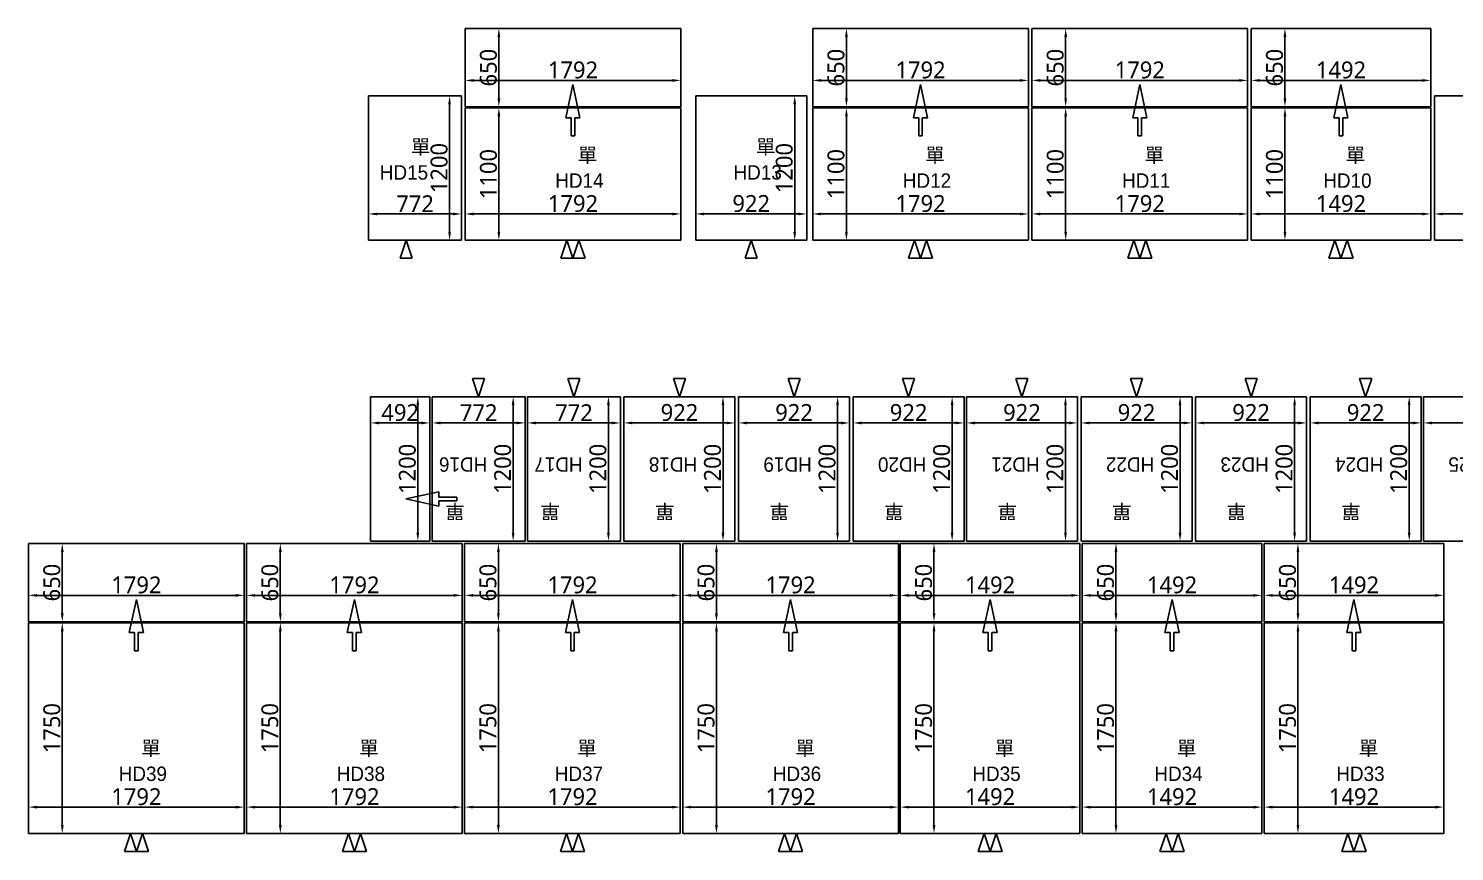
# Model space of a CAD drawing. Header units: millimetres. Extents: x 198 to 48339, y 383 to 29313.
# Drawn here: x 30201 to 42050, y 22473 to 29313 of the extents above; entities that cross this region are included whole.
import ezdxf

# ---------------------------------------------------------------- set-up
doc = ezdxf.new("R2010")
doc.units = ezdxf.units.MM
for name, color, linetype in [('動線', 6, 'Continuous'), ('單層倉', 5, 'Continuous'), ('文字', 7, 'Continuous'), ('標註', 252, 'Continuous'), ('編號', 7, 'Continuous')]:
    doc.layers.add(name, color=color, linetype=linetype)
doc.styles.add('新細明體', font='PMingLiU.ttf')
doc.styles.add('黑體', font='Microsoft JhengHei.ttf')

msp = doc.modelspace()

# ---------------------------------------------------------------- linework, layer by layer
at = {"layer": '動線', "lineweight": -3}
for p, q in [((34725, 28847), (34666, 28572)), ((34783, 28572), (34725, 28847)), ((37613, 28847), (37554, 28572)), ((37671, 28572), (37613, 28847)), ((39435, 28847), (39376, 28572)), ((39493, 28572), (39435, 28847)), ((41107, 28847), (41048, 28572)), ((41165, 28572), (41107, 28847)), ((34666, 28572), (34710, 28572)), ((34710, 28572), (34710, 28422)), ((34740, 28422), (34740, 28572)), ((34740, 28572), (34783, 28572)), ((37554, 28572), (37598, 28572)), ((37598, 28572), (37598, 28422)), ((37628, 28422), (37628, 28572)), ((37628, 28572), (37671, 28572)), ((39376, 28572), (39420, 28572)), ((39420, 28572), (39420, 28422)), ((39450, 28422), (39450, 28572)), ((39450, 28572), (39493, 28572)), ((41048, 28572), (41092, 28572)), ((41092, 28572), (41092, 28422)), ((41122, 28422), (41122, 28572)), ((41122, 28572), (41165, 28572)), ((34710, 28422), (34740, 28422)), ((37598, 28422), (37628, 28422)), ((39420, 28422), (39450, 28422)), ((41092, 28422), (41122, 28422)), ((33288, 27403), (33338, 27553)), ((33288, 27403), (33338, 27553)), ((33338, 27553), (33388, 27403)), ((33338, 27553), (33388, 27403)), ((34675, 27553), (34625, 27403)), ((34725, 27403), (34675, 27553)), ((34775, 27553), (34725, 27403)), ((34825, 27403), (34775, 27553)), ((36156, 27403), (36206, 27553)), ((36156, 27403), (36206, 27553)), ((36206, 27553), (36256, 27403)), ((36206, 27553), (36256, 27403)), ((37563, 27553), (37513, 27403)), ((37613, 27403), (37563, 27553)), ((37663, 27553), (37613, 27403)), ((37713, 27403), (37663, 27553)), ((39385, 27553), (39335, 27403)), ((39435, 27403), (39385, 27553)), ((39485, 27553), (39435, 27403)), ((39535, 27403), (39485, 27553)), ((41057, 27553), (41007, 27403)), ((41107, 27403), (41057, 27553)), ((41157, 27553), (41107, 27403)), ((41207, 27403), (41157, 27553)), ((33388, 27403), (33288, 27403)), ((33388, 27403), (33288, 27403)), ((34625, 27403), (34725, 27403)), ((34725, 27403), (34825, 27403)), ((36256, 27403), (36156, 27403)), ((36256, 27403), (36156, 27403)), ((37513, 27403), (37613, 27403)), ((37613, 27403), (37713, 27403)), ((39335, 27403), (39435, 27403)), ((39435, 27403), (39535, 27403)), ((41007, 27403), (41107, 27403)), ((41107, 27403), (41207, 27403)), ((33941, 26253), (33891, 26403)), ((33891, 26403), (33991, 26403)), ((33991, 26403), (33941, 26253)), ((34733, 26253), (34683, 26403)), ((34683, 26403), (34783, 26403)), ((34783, 26403), (34733, 26253)), ((35610, 26253), (35560, 26403)), ((35560, 26403), (35660, 26403)), ((35610, 26253), (35560, 26403)), ((35560, 26403), (35660, 26403)), ((35660, 26403), (35610, 26253)), ((35660, 26403), (35610, 26253)), ((36562, 26253), (36512, 26403)), ((36512, 26403), (36612, 26403)), ((36562, 26253), (36512, 26403)), ((36512, 26403), (36612, 26403)), ((36612, 26403), (36562, 26253)), ((36612, 26403), (36562, 26253)), ((37514, 26253), (37464, 26403)), ((37464, 26403), (37564, 26403)), ((37514, 26253), (37464, 26403)), ((37464, 26403), (37564, 26403)), ((37564, 26403), (37514, 26253)), ((37564, 26403), (37514, 26253)), ((38456, 26253), (38406, 26403)), ((38406, 26403), (38506, 26403)), ((38456, 26253), (38406, 26403)), ((38406, 26403), (38506, 26403)), ((38506, 26403), (38456, 26253)), ((38506, 26403), (38456, 26253)), ((39408, 26253), (39358, 26403)), ((39358, 26403), (39458, 26403)), ((39408, 26253), (39358, 26403)), ((39358, 26403), (39458, 26403)), ((39458, 26403), (39408, 26253)), ((39458, 26403), (39408, 26253)), ((40360, 26253), (40310, 26403)), ((40310, 26403), (40410, 26403)), ((40360, 26253), (40310, 26403)), ((40310, 26403), (40410, 26403)), ((40410, 26403), (40360, 26253)), ((40410, 26403), (40360, 26253)), ((41312, 26253), (41262, 26403)), ((41262, 26403), (41362, 26403)), ((41312, 26253), (41262, 26403)), ((41262, 26403), (41362, 26403)), ((41362, 26403), (41312, 26253)), ((41362, 26403), (41312, 26253)), ((33335, 25403), (33610, 25462)), ((33610, 25344), (33335, 25403)), ((33610, 25462), (33610, 25418)), ((33610, 25418), (33760, 25418)), ((33760, 25388), (33610, 25388)), ((33610, 25388), (33610, 25344)), ((33760, 25418), (33760, 25388)), ((31097, 24567), (31038, 24292)), ((31155, 24292), (31097, 24567)), ((32909, 24567), (32850, 24292)), ((32967, 24292), (32909, 24567)), ((34721, 24567), (34662, 24292)), ((34779, 24292), (34721, 24567)), ((36533, 24567), (36474, 24292)), ((36591, 24292), (36533, 24567)), ((38191, 24567), (38132, 24292)), ((38249, 24292), (38191, 24567)), ((39703, 24567), (39644, 24292)), ((39761, 24292), (39703, 24567)), ((41215, 24567), (41156, 24292)), ((41273, 24292), (41215, 24567)), ((31038, 24292), (31082, 24292)), ((31082, 24292), (31082, 24142)), ((31112, 24142), (31112, 24292)), ((31112, 24292), (31155, 24292)), ((32850, 24292), (32894, 24292)), ((32894, 24292), (32894, 24142)), ((32924, 24142), (32924, 24292)), ((32924, 24292), (32967, 24292)), ((34662, 24292), (34706, 24292)), ((34706, 24292), (34706, 24142)), ((34736, 24142), (34736, 24292)), ((34736, 24292), (34779, 24292)), ((36474, 24292), (36518, 24292)), ((36518, 24292), (36518, 24142)), ((36548, 24142), (36548, 24292)), ((36548, 24292), (36591, 24292)), ((38132, 24292), (38176, 24292)), ((38176, 24292), (38176, 24142)), ((38206, 24142), (38206, 24292)), ((38206, 24292), (38249, 24292)), ((39644, 24292), (39688, 24292)), ((39688, 24292), (39688, 24142)), ((39718, 24142), (39718, 24292)), ((39718, 24292), (39761, 24292)), ((41156, 24292), (41200, 24292)), ((41200, 24292), (41200, 24142)), ((41230, 24142), (41230, 24292)), ((41230, 24292), (41273, 24292)), ((31082, 24142), (31112, 24142)), ((32894, 24142), (32924, 24142)), ((34706, 24142), (34736, 24142)), ((36518, 24142), (36548, 24142)), ((38176, 24142), (38206, 24142)), ((39688, 24142), (39718, 24142)), ((41200, 24142), (41230, 24142)), ((31047, 22623), (30997, 22473)), ((31097, 22473), (31047, 22623)), ((31147, 22623), (31097, 22473)), ((31197, 22473), (31147, 22623)), ((32859, 22623), (32809, 22473)), ((32909, 22473), (32859, 22623)), ((32959, 22623), (32909, 22473)), ((33009, 22473), (32959, 22623)), ((34671, 22623), (34621, 22473)), ((34721, 22473), (34671, 22623)), ((34771, 22623), (34721, 22473)), ((34821, 22473), (34771, 22623)), ((36483, 22623), (36433, 22473)), ((36533, 22473), (36483, 22623)), ((36583, 22623), (36533, 22473)), ((36633, 22473), (36583, 22623)), ((38141, 22623), (38091, 22473)), ((38191, 22473), (38141, 22623)), ((38241, 22623), (38191, 22473)), ((38291, 22473), (38241, 22623)), ((39653, 22623), (39603, 22473)), ((39703, 22473), (39653, 22623)), ((39753, 22623), (39703, 22473)), ((39803, 22473), (39753, 22623)), ((41165, 22623), (41115, 22473)), ((41215, 22473), (41165, 22623)), ((41265, 22623), (41215, 22473)), ((41315, 22473), (41265, 22623)), ((30997, 22473), (31097, 22473)), ((31097, 22473), (31197, 22473)), ((32809, 22473), (32909, 22473)), ((32909, 22473), (33009, 22473)), ((34621, 22473), (34721, 22473)), ((34721, 22473), (34821, 22473)), ((36433, 22473), (36533, 22473)), ((36533, 22473), (36633, 22473)), ((38091, 22473), (38191, 22473)), ((38191, 22473), (38291, 22473)), ((39603, 22473), (39703, 22473)), ((39703, 22473), (39803, 22473)), ((41115, 22473), (41215, 22473)), ((41215, 22473), (41315, 22473))]:
    msp.add_line(p, q, dxfattribs=at)
at = {"layer": '單層倉'}
for p, q in [((35621, 29313), (33829, 29313)), ((33829, 29313), (33829, 28663)), ((35621, 28663), (35621, 29313)), ((38509, 29313), (36717, 29313)), ((36717, 29313), (36717, 28663)), ((38509, 28663), (38509, 29313)), ((40331, 29313), (38539, 29313)), ((38539, 29313), (38539, 28663)), ((40331, 28663), (40331, 29313)), ((41853, 29313), (40361, 29313)), ((40361, 29313), (40361, 28663)), ((41853, 28663), (41853, 29313)), ((33799, 28753), (33027, 28753)), ((33027, 28753), (33027, 27553)), ((33799, 27553), (33799, 28753)), ((36667, 28753), (35745, 28753)), ((35745, 28753), (35745, 27553)), ((36667, 27553), (36667, 28753)), ((42805, 28753), (41883, 28753)), ((41883, 28753), (41883, 27553)), ((33829, 28663), (35621, 28663)), ((35621, 28653), (33829, 28653)), ((33829, 28653), (33829, 27553)), ((35621, 27553), (35621, 28653)), ((36717, 28663), (38509, 28663)), ((38509, 28653), (36717, 28653)), ((36717, 28653), (36717, 27553)), ((38509, 27553), (38509, 28653)), ((38539, 28663), (40331, 28663)), ((40331, 28653), (38539, 28653)), ((38539, 28653), (38539, 27553)), ((40331, 27553), (40331, 28653)), ((40361, 28663), (41853, 28663)), ((41853, 28653), (40361, 28653)), ((40361, 28653), (40361, 27553)), ((41853, 27553), (41853, 28653)), ((33027, 27553), (33799, 27553)), ((33829, 27553), (35621, 27553)), ((35745, 27553), (36667, 27553)), ((36717, 27553), (38509, 27553)), ((38539, 27553), (40331, 27553)), ((40361, 27553), (41853, 27553)), ((41883, 27553), (42805, 27553)), ((33535, 26253), (33043, 26253)), ((33043, 26253), (33043, 25053)), ((33535, 25053), (33535, 26253)), ((34327, 26253), (33555, 26253)), ((33555, 26253), (33555, 25053)), ((34327, 25053), (34327, 26253)), ((35119, 26253), (34347, 26253)), ((34347, 26253), (34347, 25053)), ((35119, 25053), (35119, 26253)), ((36071, 26253), (35149, 26253)), ((35149, 26253), (35149, 25053)), ((36071, 25053), (36071, 26253)), ((37023, 26253), (36101, 26253)), ((36101, 26253), (36101, 25053)), ((37023, 25053), (37023, 26253)), ((37975, 26253), (37053, 26253)), ((37053, 26253), (37053, 25053)), ((37975, 25053), (37975, 26253)), ((38917, 26253), (37995, 26253)), ((37995, 26253), (37995, 25053)), ((38917, 25053), (38917, 26253)), ((39869, 26253), (38947, 26253)), ((38947, 26253), (38947, 25053)), ((39869, 25053), (39869, 26253)), ((40821, 26253), (39899, 26253)), ((39899, 26253), (39899, 25053)), ((40821, 25053), (40821, 26253)), ((41773, 26253), (40851, 26253)), ((40851, 26253), (40851, 25053)), ((41773, 25053), (41773, 26253)), ((42715, 26253), (41793, 26253)), ((41793, 26253), (41793, 25053)), ((31993, 25033), (30201, 25033)), ((30201, 25033), (30201, 24383)), ((31993, 24383), (31993, 25033)), ((33805, 25033), (32013, 25033)), ((32013, 25033), (32013, 24383)), ((33043, 25053), (33535, 25053)), ((33555, 25053), (34327, 25053)), ((33805, 24383), (33805, 25033)), ((35617, 25033), (33825, 25033)), ((33825, 25033), (33825, 24383)), ((34347, 25053), (35119, 25053)), ((35149, 25053), (36071, 25053)), ((35617, 24383), (35617, 25033)), ((37429, 25033), (35637, 25033)), ((35637, 25033), (35637, 24383)), ((36101, 25053), (37023, 25053)), ((37053, 25053), (37975, 25053)), ((37429, 24383), (37429, 25033)), ((38937, 25033), (37445, 25033)), ((37445, 25033), (37445, 24383)), ((37995, 25053), (38917, 25053)), ((38937, 24383), (38937, 25033)), ((38947, 25053), (39869, 25053)), ((40449, 25033), (38957, 25033)), ((38957, 25033), (38957, 24383)), ((39899, 25053), (40821, 25053)), ((40449, 24383), (40449, 25033)), ((41961, 25033), (40469, 25033)), ((40469, 25033), (40469, 24383)), ((40851, 25053), (41773, 25053)), ((41793, 25053), (42715, 25053)), ((41961, 24383), (41961, 25033)), ((30201, 24383), (31993, 24383)), ((31993, 24373), (30201, 24373)), ((30201, 24373), (30201, 22623)), ((31993, 22623), (31993, 24373)), ((32013, 24383), (33805, 24383)), ((33805, 24373), (32013, 24373)), ((32013, 24373), (32013, 22623)), ((33805, 22623), (33805, 24373)), ((33825, 24383), (35617, 24383)), ((35617, 24373), (33825, 24373)), ((33825, 24373), (33825, 22623)), ((35617, 22623), (35617, 24373)), ((35637, 24383), (37429, 24383)), ((37429, 24373), (35637, 24373)), ((35637, 24373), (35637, 22623)), ((37429, 22623), (37429, 24373)), ((37445, 24383), (38937, 24383)), ((38937, 24373), (37445, 24373)), ((37445, 24373), (37445, 22623)), ((38937, 22623), (38937, 24373)), ((38957, 24383), (40449, 24383)), ((40449, 24373), (38957, 24373)), ((38957, 24373), (38957, 22623)), ((40449, 22623), (40449, 24373)), ((40469, 24383), (41961, 24383)), ((41961, 24373), (40469, 24373)), ((40469, 24373), (40469, 22623)), ((41961, 22623), (41961, 24373)), ((30201, 22623), (31993, 22623)), ((32013, 22623), (33805, 22623)), ((33825, 22623), (35617, 22623)), ((35637, 22623), (37429, 22623)), ((37445, 22623), (38937, 22623)), ((38957, 22623), (40449, 22623)), ((40469, 22623), (41961, 22623))]:
    msp.add_line(p, q, dxfattribs=at)
at = {"layer": '標註', "color": 251}
for p, q in [((33843, 29313), (34123, 29313)), ((36731, 29313), (37011, 29313)), ((38553, 29313), (38833, 29313)), ((40375, 29313), (40655, 29313)), ((34109, 29243), (34109, 28733)), ((36997, 29243), (36997, 28733)), ((38819, 29243), (38819, 28733)), ((40641, 29243), (40641, 28733)), ((33829, 28677), (33829, 28896)), ((35551, 28882), (33899, 28882)), ((35621, 28677), (35621, 28896)), ((36717, 28677), (36717, 28896)), ((38439, 28882), (36787, 28882)), ((38509, 28677), (38509, 28896)), ((38539, 28677), (38539, 28896)), ((40261, 28882), (38609, 28882)), ((40331, 28677), (40331, 28896)), ((40361, 28677), (40361, 28896)), ((41783, 28882), (40431, 28882)), ((41853, 28677), (41853, 28896)), ((33785, 28753), (33686, 28753)), ((33700, 27623), (33700, 28683)), ((36653, 28753), (36554, 28753)), ((36568, 27623), (36568, 28683)), ((33843, 28663), (34123, 28663)), ((33843, 28653), (34123, 28653)), ((34109, 28583), (34109, 27623)), ((36731, 28663), (37011, 28663)), ((36731, 28653), (37011, 28653)), ((36997, 28583), (36997, 27623)), ((38553, 28663), (38833, 28663)), ((38553, 28653), (38833, 28653)), ((38819, 28583), (38819, 27623)), ((40375, 28663), (40655, 28663)), ((40375, 28653), (40655, 28653)), ((40641, 28583), (40641, 27623)), ((33027, 27567), (33027, 27786)), ((33027, 27567), (33027, 27786)), ((33729, 27772), (33097, 27772)), ((33729, 27772), (33097, 27772)), ((33799, 27567), (33799, 27786)), ((33799, 27567), (33799, 27786)), ((33829, 27567), (33829, 27786)), ((35551, 27772), (33899, 27772)), ((35621, 27567), (35621, 27786)), ((35745, 27567), (35745, 27786)), ((35745, 27567), (35745, 27786)), ((36597, 27772), (35815, 27772)), ((36597, 27772), (35815, 27772)), ((36667, 27567), (36667, 27786)), ((36667, 27567), (36667, 27786)), ((36717, 27567), (36717, 27786)), ((38439, 27772), (36787, 27772)), ((38509, 27567), (38509, 27786)), ((38539, 27567), (38539, 27786)), ((40261, 27772), (38609, 27772)), ((40331, 27567), (40331, 27786)), ((40361, 27567), (40361, 27786)), ((41783, 27772), (40431, 27772)), ((41853, 27567), (41853, 27786)), ((41883, 27567), (41883, 27786)), ((41883, 27567), (41883, 27786)), ((42735, 27772), (41953, 27772)), ((42735, 27772), (41953, 27772)), ((33785, 27553), (33686, 27553)), ((33843, 27553), (34123, 27553)), ((36653, 27553), (36554, 27553)), ((36731, 27553), (37011, 27553)), ((38553, 27553), (38833, 27553)), ((40375, 27553), (40655, 27553)), ((33043, 26239), (33043, 26021)), ((33043, 26239), (33043, 26021)), ((33521, 26253), (33422, 26253)), ((33521, 26253), (33422, 26253)), ((33535, 26239), (33535, 26021)), ((33535, 26239), (33535, 26021)), ((33555, 26239), (33555, 26021)), ((33555, 26239), (33555, 26021)), ((34313, 26253), (34214, 26253)), ((34313, 26253), (34214, 26253)), ((34327, 26239), (34327, 26021)), ((34327, 26239), (34327, 26021)), ((34347, 26239), (34347, 26021)), ((34347, 26239), (34347, 26021)), ((35105, 26253), (35006, 26253)), ((35105, 26253), (35006, 26253)), ((35119, 26239), (35119, 26021)), ((35119, 26239), (35119, 26021)), ((35149, 26239), (35149, 26021)), ((35149, 26239), (35149, 26021)), ((36057, 26253), (35958, 26253)), ((36057, 26253), (35958, 26253)), ((36071, 26239), (36071, 26021)), ((36071, 26239), (36071, 26021)), ((36101, 26239), (36101, 26021)), ((36101, 26239), (36101, 26021)), ((37009, 26253), (36910, 26253)), ((37009, 26253), (36910, 26253)), ((37023, 26239), (37023, 26021)), ((37023, 26239), (37023, 26021)), ((37053, 26239), (37053, 26021)), ((37053, 26239), (37053, 26021)), ((37961, 26253), (37862, 26253)), ((37961, 26253), (37862, 26253)), ((37975, 26239), (37975, 26021)), ((37975, 26239), (37975, 26021)), ((37995, 26239), (37995, 26021)), ((37995, 26239), (37995, 26021)), ((38903, 26253), (38804, 26253)), ((38903, 26253), (38804, 26253)), ((38917, 26239), (38917, 26021)), ((38917, 26239), (38917, 26021)), ((38947, 26239), (38947, 26021)), ((38947, 26239), (38947, 26021)), ((39855, 26253), (39756, 26253)), ((39855, 26253), (39756, 26253)), ((39869, 26239), (39869, 26021)), ((39869, 26239), (39869, 26021)), ((39899, 26239), (39899, 26021)), ((39899, 26239), (39899, 26021)), ((40807, 26253), (40708, 26253)), ((40807, 26253), (40708, 26253)), ((40821, 26239), (40821, 26021)), ((40821, 26239), (40821, 26021)), ((40851, 26239), (40851, 26021)), ((40851, 26239), (40851, 26021)), ((41759, 26253), (41660, 26253)), ((41759, 26253), (41660, 26253)), ((41773, 26239), (41773, 26021)), ((41773, 26239), (41773, 26021)), ((41793, 26239), (41793, 26021)), ((41793, 26239), (41793, 26021)), ((33436, 26183), (33436, 25123)), ((33436, 26183), (33436, 25123)), ((34228, 26183), (34228, 25123)), ((34228, 26183), (34228, 25123)), ((35020, 26183), (35020, 25123)), ((35020, 26183), (35020, 25123)), ((35972, 26183), (35972, 25123)), ((35972, 26183), (35972, 25123)), ((36924, 26183), (36924, 25123)), ((36924, 26183), (36924, 25123)), ((37876, 26183), (37876, 25123)), ((37876, 26183), (37876, 25123)), ((38818, 26183), (38818, 25123)), ((38818, 26183), (38818, 25123)), ((39770, 26183), (39770, 25123)), ((39770, 26183), (39770, 25123)), ((40722, 26183), (40722, 25123)), ((40722, 26183), (40722, 25123)), ((41674, 26183), (41674, 25123)), ((41674, 26183), (41674, 25123)), ((33113, 26035), (33465, 26035)), ((33113, 26035), (33465, 26035)), ((33625, 26035), (34257, 26035)), ((33625, 26035), (34257, 26035)), ((34417, 26035), (35049, 26035)), ((34417, 26035), (35049, 26035)), ((35219, 26035), (36001, 26035)), ((35219, 26035), (36001, 26035)), ((36171, 26035), (36953, 26035)), ((36171, 26035), (36953, 26035)), ((37123, 26035), (37905, 26035)), ((37123, 26035), (37905, 26035)), ((38065, 26035), (38847, 26035)), ((38065, 26035), (38847, 26035)), ((39017, 26035), (39799, 26035)), ((39017, 26035), (39799, 26035)), ((39969, 26035), (40751, 26035)), ((39969, 26035), (40751, 26035)), ((40921, 26035), (41703, 26035)), ((40921, 26035), (41703, 26035)), ((41863, 26035), (42645, 26035)), ((41863, 26035), (42645, 26035)), ((30215, 25033), (30495, 25033)), ((32027, 25033), (32307, 25033)), ((33521, 25053), (33422, 25053)), ((33521, 25053), (33422, 25053)), ((33839, 25033), (34119, 25033)), ((34313, 25053), (34214, 25053)), ((34313, 25053), (34214, 25053)), ((35105, 25053), (35006, 25053)), ((35105, 25053), (35006, 25053)), ((35651, 25033), (35931, 25033)), ((36057, 25053), (35958, 25053)), ((36057, 25053), (35958, 25053)), ((37009, 25053), (36910, 25053)), ((37009, 25053), (36910, 25053)), ((37459, 25033), (37739, 25033)), ((37961, 25053), (37862, 25053)), ((37961, 25053), (37862, 25053)), ((38903, 25053), (38804, 25053)), ((38903, 25053), (38804, 25053)), ((38971, 25033), (39251, 25033)), ((39855, 25053), (39756, 25053)), ((39855, 25053), (39756, 25053)), ((40483, 25033), (40763, 25033)), ((40807, 25053), (40708, 25053)), ((40807, 25053), (40708, 25053)), ((41759, 25053), (41660, 25053)), ((41759, 25053), (41660, 25053)), ((30481, 24963), (30481, 24453)), ((32293, 24963), (32293, 24453)), ((34105, 24963), (34105, 24453)), ((35917, 24963), (35917, 24453)), ((37725, 24963), (37725, 24453)), ((39237, 24963), (39237, 24453)), ((40749, 24963), (40749, 24453)), ((30201, 24397), (30201, 24616)), ((31923, 24602), (30271, 24602)), ((31993, 24397), (31993, 24616)), ((32013, 24397), (32013, 24616)), ((33735, 24602), (32083, 24602)), ((33805, 24397), (33805, 24616)), ((33825, 24397), (33825, 24616)), ((35547, 24602), (33895, 24602)), ((35617, 24397), (35617, 24616)), ((35637, 24397), (35637, 24616)), ((37359, 24602), (35707, 24602)), ((37429, 24397), (37429, 24616)), ((37445, 24397), (37445, 24616)), ((38867, 24602), (37515, 24602)), ((38937, 24397), (38937, 24616)), ((38957, 24397), (38957, 24616)), ((40379, 24602), (39027, 24602)), ((40449, 24397), (40449, 24616)), ((40469, 24397), (40469, 24616)), ((41891, 24602), (40539, 24602)), ((41961, 24397), (41961, 24616)), ((30215, 24383), (30495, 24383)), ((30215, 24373), (30495, 24373)), ((30481, 24303), (30481, 22693)), ((32027, 24383), (32307, 24383)), ((32027, 24373), (32307, 24373)), ((32293, 24303), (32293, 22693)), ((33839, 24383), (34119, 24383)), ((33839, 24373), (34119, 24373)), ((34105, 24303), (34105, 22693)), ((35651, 24383), (35931, 24383)), ((35651, 24373), (35931, 24373)), ((35917, 24303), (35917, 22693)), ((37459, 24383), (37739, 24383)), ((37459, 24373), (37739, 24373)), ((37725, 24303), (37725, 22693)), ((38971, 24383), (39251, 24383)), ((38971, 24373), (39251, 24373)), ((39237, 24303), (39237, 22693)), ((40483, 24383), (40763, 24383)), ((40483, 24373), (40763, 24373)), ((40749, 24303), (40749, 22693)), ((30201, 22637), (30201, 22856)), ((31923, 22842), (30271, 22842)), ((31993, 22637), (31993, 22856)), ((32013, 22637), (32013, 22856)), ((33735, 22842), (32083, 22842)), ((33805, 22637), (33805, 22856)), ((33825, 22637), (33825, 22856)), ((35547, 22842), (33895, 22842)), ((35617, 22637), (35617, 22856)), ((35637, 22637), (35637, 22856)), ((37359, 22842), (35707, 22842)), ((37429, 22637), (37429, 22856)), ((37445, 22637), (37445, 22856)), ((38867, 22842), (37515, 22842)), ((38937, 22637), (38937, 22856)), ((38957, 22637), (38957, 22856)), ((40379, 22842), (39027, 22842)), ((40449, 22637), (40449, 22856)), ((40469, 22637), (40469, 22856)), ((41891, 22842), (40539, 22842)), ((41961, 22637), (41961, 22856)), ((30215, 22623), (30495, 22623)), ((32027, 22623), (32307, 22623)), ((33839, 22623), (34119, 22623)), ((35651, 22623), (35931, 22623)), ((37459, 22623), (37739, 22623)), ((38971, 22623), (39251, 22623)), ((40483, 22623), (40763, 22623))]:
    msp.add_line(p, q, dxfattribs=at)
for points in [[(34098, 29243), (34121, 29243), (34109, 29313)], [(36986, 29243), (37009, 29243), (36997, 29313)], [(38808, 29243), (38831, 29243), (38819, 29313)], [(40630, 29243), (40653, 29243), (40641, 29313)], [(33899, 28893), (33899, 28870), (33829, 28882)], [(35551, 28893), (35551, 28870), (35621, 28882)], [(36787, 28893), (36787, 28870), (36717, 28882)], [(38439, 28893), (38439, 28870), (38509, 28882)], [(38609, 28893), (38609, 28870), (38539, 28882)], [(40261, 28893), (40261, 28870), (40331, 28882)], [(40431, 28893), (40431, 28870), (40361, 28882)], [(41783, 28893), (41783, 28870), (41853, 28882)], [(33688, 28683), (33711, 28683), (33700, 28753)], [(34098, 28733), (34121, 28733), (34109, 28663)], [(36556, 28683), (36579, 28683), (36568, 28753)], [(36986, 28733), (37009, 28733), (36997, 28663)], [(38808, 28733), (38831, 28733), (38819, 28663)], [(40630, 28733), (40653, 28733), (40641, 28663)], [(34098, 28583), (34121, 28583), (34109, 28653)], [(36986, 28583), (37009, 28583), (36997, 28653)], [(38808, 28583), (38831, 28583), (38819, 28653)], [(40630, 28583), (40653, 28583), (40641, 28653)], [(33097, 27783), (33097, 27760), (33027, 27772)], [(33097, 27783), (33097, 27760), (33027, 27772)], [(33729, 27783), (33729, 27760), (33799, 27772)], [(33729, 27783), (33729, 27760), (33799, 27772)], [(33899, 27783), (33899, 27760), (33829, 27772)], [(35551, 27783), (35551, 27760), (35621, 27772)], [(35815, 27783), (35815, 27760), (35745, 27772)], [(35815, 27783), (35815, 27760), (35745, 27772)], [(36597, 27783), (36597, 27760), (36667, 27772)], [(36597, 27783), (36597, 27760), (36667, 27772)], [(36787, 27783), (36787, 27760), (36717, 27772)], [(38439, 27783), (38439, 27760), (38509, 27772)], [(38609, 27783), (38609, 27760), (38539, 27772)], [(40261, 27783), (40261, 27760), (40331, 27772)], [(40431, 27783), (40431, 27760), (40361, 27772)], [(41783, 27783), (41783, 27760), (41853, 27772)], [(41953, 27783), (41953, 27760), (41883, 27772)], [(41953, 27783), (41953, 27760), (41883, 27772)], [(33688, 27623), (33711, 27623), (33700, 27553)], [(34098, 27623), (34121, 27623), (34109, 27553)], [(36556, 27623), (36579, 27623), (36568, 27553)], [(36986, 27623), (37009, 27623), (36997, 27553)], [(38808, 27623), (38831, 27623), (38819, 27553)], [(40630, 27623), (40653, 27623), (40641, 27553)], [(33424, 26183), (33447, 26183), (33436, 26253)], [(33424, 26183), (33447, 26183), (33436, 26253)], [(34216, 26183), (34239, 26183), (34228, 26253)], [(34216, 26183), (34239, 26183), (34228, 26253)], [(35008, 26183), (35031, 26183), (35020, 26253)], [(35008, 26183), (35031, 26183), (35020, 26253)], [(35960, 26183), (35983, 26183), (35972, 26253)], [(35960, 26183), (35983, 26183), (35972, 26253)], [(36912, 26183), (36935, 26183), (36924, 26253)], [(36912, 26183), (36935, 26183), (36924, 26253)], [(37864, 26183), (37887, 26183), (37876, 26253)], [(37864, 26183), (37887, 26183), (37876, 26253)], [(38806, 26183), (38829, 26183), (38818, 26253)], [(38806, 26183), (38829, 26183), (38818, 26253)], [(39758, 26183), (39781, 26183), (39770, 26253)], [(39758, 26183), (39781, 26183), (39770, 26253)], [(40710, 26183), (40733, 26183), (40722, 26253)], [(40710, 26183), (40733, 26183), (40722, 26253)], [(41662, 26183), (41685, 26183), (41674, 26253)], [(41662, 26183), (41685, 26183), (41674, 26253)], [(33113, 26046), (33113, 26023), (33043, 26035)], [(33113, 26046), (33113, 26023), (33043, 26035)], [(33465, 26046), (33465, 26023), (33535, 26035)], [(33465, 26046), (33465, 26023), (33535, 26035)], [(33625, 26046), (33625, 26023), (33555, 26035)], [(33625, 26046), (33625, 26023), (33555, 26035)], [(34257, 26046), (34257, 26023), (34327, 26035)], [(34257, 26046), (34257, 26023), (34327, 26035)], [(34417, 26046), (34417, 26023), (34347, 26035)], [(34417, 26046), (34417, 26023), (34347, 26035)], [(35049, 26046), (35049, 26023), (35119, 26035)], [(35049, 26046), (35049, 26023), (35119, 26035)], [(35219, 26046), (35219, 26023), (35149, 26035)], [(35219, 26046), (35219, 26023), (35149, 26035)], [(36001, 26046), (36001, 26023), (36071, 26035)], [(36001, 26046), (36001, 26023), (36071, 26035)], [(36171, 26046), (36171, 26023), (36101, 26035)], [(36171, 26046), (36171, 26023), (36101, 26035)], [(36953, 26046), (36953, 26023), (37023, 26035)], [(36953, 26046), (36953, 26023), (37023, 26035)], [(37123, 26046), (37123, 26023), (37053, 26035)], [(37123, 26046), (37123, 26023), (37053, 26035)], [(37905, 26046), (37905, 26023), (37975, 26035)], [(37905, 26046), (37905, 26023), (37975, 26035)], [(38065, 26046), (38065, 26023), (37995, 26035)], [(38065, 26046), (38065, 26023), (37995, 26035)], [(38847, 26046), (38847, 26023), (38917, 26035)], [(38847, 26046), (38847, 26023), (38917, 26035)], [(39017, 26046), (39017, 26023), (38947, 26035)], [(39017, 26046), (39017, 26023), (38947, 26035)], [(39799, 26046), (39799, 26023), (39869, 26035)], [(39799, 26046), (39799, 26023), (39869, 26035)], [(39969, 26046), (39969, 26023), (39899, 26035)], [(39969, 26046), (39969, 26023), (39899, 26035)], [(40751, 26046), (40751, 26023), (40821, 26035)], [(40751, 26046), (40751, 26023), (40821, 26035)], [(40921, 26046), (40921, 26023), (40851, 26035)], [(40921, 26046), (40921, 26023), (40851, 26035)], [(41703, 26046), (41703, 26023), (41773, 26035)], [(41703, 26046), (41703, 26023), (41773, 26035)], [(41863, 26046), (41863, 26023), (41793, 26035)], [(41863, 26046), (41863, 26023), (41793, 26035)], [(33424, 25123), (33447, 25123), (33436, 25053)], [(33424, 25123), (33447, 25123), (33436, 25053)], [(34216, 25123), (34239, 25123), (34228, 25053)], [(34216, 25123), (34239, 25123), (34228, 25053)], [(35008, 25123), (35031, 25123), (35020, 25053)], [(35008, 25123), (35031, 25123), (35020, 25053)], [(35960, 25123), (35983, 25123), (35972, 25053)], [(35960, 25123), (35983, 25123), (35972, 25053)], [(36912, 25123), (36935, 25123), (36924, 25053)], [(36912, 25123), (36935, 25123), (36924, 25053)], [(37864, 25123), (37887, 25123), (37876, 25053)], [(37864, 25123), (37887, 25123), (37876, 25053)], [(38806, 25123), (38829, 25123), (38818, 25053)], [(38806, 25123), (38829, 25123), (38818, 25053)], [(39758, 25123), (39781, 25123), (39770, 25053)], [(39758, 25123), (39781, 25123), (39770, 25053)], [(40710, 25123), (40733, 25123), (40722, 25053)], [(40710, 25123), (40733, 25123), (40722, 25053)], [(41662, 25123), (41685, 25123), (41674, 25053)], [(41662, 25123), (41685, 25123), (41674, 25053)], [(30470, 24963), (30493, 24963), (30481, 25033)], [(32282, 24963), (32305, 24963), (32293, 25033)], [(34094, 24963), (34117, 24963), (34105, 25033)], [(35906, 24963), (35929, 24963), (35917, 25033)], [(37714, 24963), (37737, 24963), (37725, 25033)], [(39226, 24963), (39249, 24963), (39237, 25033)], [(40738, 24963), (40761, 24963), (40749, 25033)], [(30271, 24613), (30271, 24590), (30201, 24602)], [(31923, 24613), (31923, 24590), (31993, 24602)], [(32083, 24613), (32083, 24590), (32013, 24602)], [(33735, 24613), (33735, 24590), (33805, 24602)], [(33895, 24613), (33895, 24590), (33825, 24602)], [(35547, 24613), (35547, 24590), (35617, 24602)], [(35707, 24613), (35707, 24590), (35637, 24602)], [(37359, 24613), (37359, 24590), (37429, 24602)], [(37515, 24613), (37515, 24590), (37445, 24602)], [(38867, 24613), (38867, 24590), (38937, 24602)], [(39027, 24613), (39027, 24590), (38957, 24602)], [(40379, 24613), (40379, 24590), (40449, 24602)], [(40539, 24613), (40539, 24590), (40469, 24602)], [(41891, 24613), (41891, 24590), (41961, 24602)], [(30470, 24453), (30493, 24453), (30481, 24383)], [(32282, 24453), (32305, 24453), (32293, 24383)], [(34094, 24453), (34117, 24453), (34105, 24383)], [(35906, 24453), (35929, 24453), (35917, 24383)], [(37714, 24453), (37737, 24453), (37725, 24383)], [(39226, 24453), (39249, 24453), (39237, 24383)], [(40738, 24453), (40761, 24453), (40749, 24383)], [(30470, 24303), (30493, 24303), (30481, 24373)], [(32282, 24303), (32305, 24303), (32293, 24373)], [(34094, 24303), (34117, 24303), (34105, 24373)], [(35906, 24303), (35929, 24303), (35917, 24373)], [(37714, 24303), (37737, 24303), (37725, 24373)], [(39226, 24303), (39249, 24303), (39237, 24373)], [(40738, 24303), (40761, 24303), (40749, 24373)], [(30271, 22853), (30271, 22830), (30201, 22842)], [(31923, 22853), (31923, 22830), (31993, 22842)], [(32083, 22853), (32083, 22830), (32013, 22842)], [(33735, 22853), (33735, 22830), (33805, 22842)], [(33895, 22853), (33895, 22830), (33825, 22842)], [(35547, 22853), (35547, 22830), (35617, 22842)], [(35707, 22853), (35707, 22830), (35637, 22842)], [(37359, 22853), (37359, 22830), (37429, 22842)], [(37515, 22853), (37515, 22830), (37445, 22842)], [(38867, 22853), (38867, 22830), (38937, 22842)], [(39027, 22853), (39027, 22830), (38957, 22842)], [(40379, 22853), (40379, 22830), (40449, 22842)], [(40539, 22853), (40539, 22830), (40469, 22842)], [(41891, 22853), (41891, 22830), (41961, 22842)], [(30470, 22693), (30493, 22693), (30481, 22623)], [(32282, 22693), (32305, 22693), (32293, 22623)], [(34094, 22693), (34117, 22693), (34105, 22623)], [(35906, 22693), (35929, 22693), (35917, 22623)], [(37714, 22693), (37737, 22693), (37725, 22623)], [(39226, 22693), (39249, 22693), (39237, 22623)], [(40738, 22693), (40761, 22693), (40749, 22623)]]:
    msp.add_solid(points, dxfattribs=at)

# ---------------------------------------------------------------- texts
at = {"layer": '文字', "color": 3, "style": '新細明體'}
for rotation, p in [(360, (33377, 28269)), (360, (34764, 28201)), (360, (36245, 28269)), (360, (37652, 28201)), (360, (39474, 28201)), (360, (41146, 28201)), (180, (33826, 25358)), (180, (34618, 25358)), (180, (35570, 25358)), (180, (36522, 25358)), (180, (37474, 25358)), (180, (38416, 25358)), (180, (39368, 25358)), (180, (40320, 25358)), (180, (41272, 25358)), (360, (31136, 23271)), (360, (32948, 23271)), (360, (34760, 23271)), (360, (36572, 23271)), (360, (38230, 23271)), (360, (39742, 23271)), (360, (41254, 23271))]:
    msp.add_text('單', height=120, rotation=rotation, dxfattribs=at).set_placement(p)
at = {"layer": '標註', "color": 251, "char_height": 140, "attachment_point": 5, "rotation": 90, "style": '黑體'}
for s, insert in [('650', (34023, 28988)), ('650', (36911, 28988)), ('650', (38733, 28988)), ('650', (40555, 28988)), ('1200', (33613, 28153)), ('1200', (36481, 28153)), ('1100', (34023, 28103)), ('1100', (36911, 28103)), ('1100', (38733, 28103)), ('1100', (40555, 28103)), ('1200', (33349, 25653)), ('1200', (33349, 25653)), ('1200', (34141, 25653)), ('1200', (34141, 25653)), ('1200', (34933, 25653)), ('1200', (34933, 25653)), ('1200', (35885, 25653)), ('1200', (35885, 25653)), ('1200', (36837, 25653)), ('1200', (36837, 25653)), ('1200', (37789, 25653)), ('1200', (37789, 25653)), ('1200', (38731, 25653)), ('1200', (38731, 25653)), ('1200', (39683, 25653)), ('1200', (39683, 25653)), ('1200', (40635, 25653)), ('1200', (40635, 25653)), ('1200', (41587, 25653)), ('1200', (41587, 25653)), ('650', (30395, 24708)), ('650', (32207, 24708)), ('650', (34019, 24708)), ('650', (35831, 24708)), ('650', (37639, 24708)), ('650', (39151, 24708)), ('650', (40663, 24708)), ('1750', (30395, 23498)), ('1750', (32207, 23498)), ('1750', (34019, 23498)), ('1750', (35831, 23498)), ('1750', (37639, 23498)), ('1750', (39151, 23498)), ('1750', (40663, 23498))]:
    msp.add_mtext(s, dxfattribs=dict(at, insert=insert))
at = {"layer": '標註', "color": 251, "char_height": 140, "attachment_point": 5, "style": '黑體'}
for s, insert in [('1792', (34725, 28968)), ('1792', (37613, 28968)), ('1792', (39435, 28968)), ('1492', (41107, 28968)), ('772', (33413, 27857)), ('922', (36206, 27858)), ('492', (33289, 26121)), ('772', (33941, 26120)), ('772', (34733, 26120)), ('1792', (31097, 24688)), ('1792', (32909, 24688)), ('1792', (34721, 24688)), ('1792', (36533, 24688)), ('1492', (38191, 24688)), ('1492', (39703, 24688)), ('1492', (41215, 24688))]:
    msp.add_mtext(s, dxfattribs=dict(at, insert=insert))
at = {"layer": '標註', "color": 2, "char_height": 140, "attachment_point": 5, "style": '黑體'}
for s, insert in [('772', (33413, 27857)), ('1792', (34725, 27858)), ('922', (36206, 27858)), ('1792', (37613, 27858)), ('1792', (39435, 27858)), ('1492', (41107, 27858)), ('492', (33289, 26121)), ('772', (33941, 26120)), ('772', (34733, 26120)), ('922', (35610, 26121)), ('922', (35610, 26121)), ('922', (36562, 26121)), ('922', (36562, 26121)), ('922', (37514, 26121)), ('922', (37514, 26121)), ('922', (38456, 26121)), ('922', (38456, 26121)), ('922', (39408, 26121)), ('922', (39408, 26121)), ('922', (40360, 26121)), ('922', (40360, 26121)), ('922', (41312, 26121)), ('922', (41312, 26121)), ('1792', (31097, 22928)), ('1792', (32909, 22928)), ('1792', (34721, 22928)), ('1792', (36533, 22928)), ('1492', (38191, 22928)), ('1492', (39703, 22928)), ('1492', (41215, 22928))]:
    msp.add_mtext(s, dxfattribs=dict(at, insert=insert))
at = {"layer": '編號', "color": 7, "style": '新細明體'}
for s, rotation, p in [('HD15', 360, (33120, 28057)), ('HD14', 360, (34578, 27989)), ('HD13', 360, (36059, 28057)), ('HD12', 360, (37466, 27989)), ('HD11', 360, (39288, 27989)), ('HD10', 360, (40960, 27989)), ('HD16', 180, (34013, 25749)), ('HD17', 180, (34805, 25749)), ('HD18', 180, (35757, 25749)), ('HD19', 180, (36709, 25749)), ('HD20', 180, (37661, 25749)), ('HD21', 180, (38603, 25749)), ('HD22', 180, (39555, 25749)), ('HD23', 180, (40507, 25749)), ('HD24', 180, (41459, 25749)), ('HD25', 180, (42401, 25749)), ('HD39', 360, (30950, 23059)), ('HD38', 360, (32762, 23059)), ('HD37', 360, (34574, 23059)), ('HD36', 360, (36386, 23059)), ('HD35', 360, (38044, 23059)), ('HD34', 360, (39556, 23059)), ('HD33', 360, (41068, 23059))]:
    msp.add_text(s, height=120, rotation=rotation, dxfattribs=at).set_placement(p)

doc.saveas('drawing.dxf')
